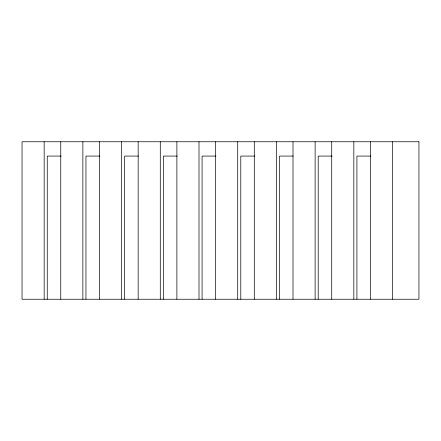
<?xml version="1.0" encoding="UTF-8"?>
<svg xmlns="http://www.w3.org/2000/svg" width="441" height="441" viewBox="0 0 441 441"><rect width="100%" height="100%" fill="white"/><g stroke="black" fill="none" stroke-linecap="round" stroke-linejoin="round"><path stroke-width="0.66" d="M61.183 156.075L47.248 156.075L47.248 299.241M99.892 156.075L85.956 156.075L85.956 299.241M138.468 156.075L124.665 156.075L124.665 299.241M177.31 156.075L163.374 156.075L163.374 299.241M216.018 156.075L202.083 156.075L202.083 299.241M254.722 156.075L240.792 156.075L240.792 299.241M293.304 156.075L279.495 156.075L279.495 299.241M332.139 156.075L318.204 156.075L318.204 299.241M370.848 156.075L356.912 156.075L356.912 299.241M392.54 141.759L392.54 299.241M370.418 141.759L370.418 299.241M353.831 141.759L353.831 299.241M331.715 141.759L331.715 299.241M315.122 141.759L315.122 299.241M293.006 141.759L293.006 299.241M276.413 141.759L276.413 299.241M254.297 141.759L254.297 299.241M237.71 141.759L237.71 299.241M215.588 141.759L215.588 299.241M199.001 141.759L199.001 299.241M176.88 141.759L176.88 299.241M160.292 141.759L160.292 299.241M138.171 141.759L138.171 299.241M121.584 141.759L121.584 299.241M99.468 141.759L99.468 299.241M82.875 141.759L82.875 299.241M60.759 141.759L60.759 299.241M44.166 141.759L44.166 299.241M418.95 141.759L22.05 141.759L22.05 299.241L418.95 299.241L418.95 141.759"/></g></svg>
